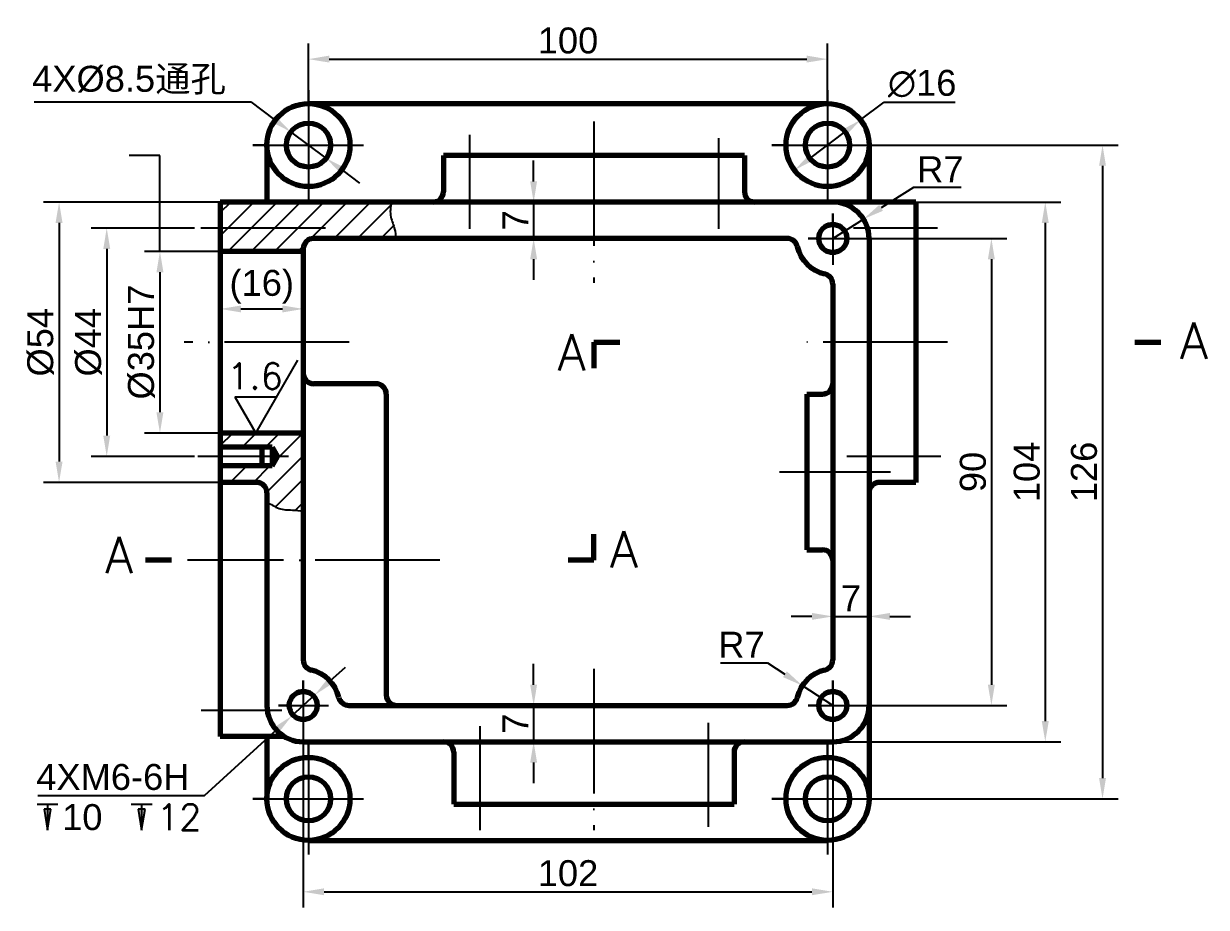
# Model space of a CAD drawing. Header units: centimetres. Extents: x 2456 to 3177, y 1186 to 1623.
# Drawn here: x 2472.9 to 2700.8, y 1185.9 to 1356.2 of the extents above; entities that cross this region are included whole.
import ezdxf

# ---------------------------------------------------------------- set-up
doc = ezdxf.new("R2010")
doc.units = ezdxf.units.CM
doc.header["$PDMODE"] = 35
doc.linetypes.add('ACAD_ISO04W100', pattern=[30, 24, -3, 0, -3])
doc.layers.get('Defpoints').update_dxf_attribs({"color": 250})
for name, color, linetype, lineweight in [('文字', 250, 'Continuous', 25), ('標註', 250, 'Continuous', 25), ('粗實線', 250, 'Continuous', 70), ('細實線', 250, 'Continuous', 25), ('點畫線', 250, 'ACAD_ISO04W100', 25)]:
    doc.layers.add(name, color=color, linetype=linetype, lineweight=lineweight)
doc.styles.get("Standard").update_dxf_attribs({"font": 'arial.ttf'})
doc.styles.add('字母和数字样式', font='txt.shx', dxfattribs={"height": 5})
doc.dimstyles.new('工程标注样式', dxfattribs={"dimtxt": 5, "dimasz": 4, "dimexe": 3, "dimexo": 0, "dimgap": 1, "dimtad": 1, "dimtoh": 1, "dimdec": 1, "dimdsep": 46, "dimtxsty": 'Standard', "dimcen": 2.5, "dimadec": 0, "dimazin": 0, "dimtfac": 1, "dimtdec": 1, "dimtmove": 0, "dimatfit": 3, "dimldrblk": 'NONE', "dimfxl": 1, "dimarcsym": 0})
doc.dimstyles.new('工程标注样式$0', dxfattribs={"dimtxt": 5, "dimasz": 4, "dimexe": 3, "dimexo": 0, "dimgap": 1, "dimtad": 1, "dimdec": 1, "dimdsep": 46, "dimtxsty": 'Standard', "dimcen": 2.5, "dimadec": 0, "dimazin": 0, "dimtfac": 1, "dimtdec": 1, "dimtmove": 0, "dimatfit": 3, "dimldrblk": 'NONE', "dimfxl": 1, "dimarcsym": 0})
doc.dimstyles.new('平内径向标注样式', dxfattribs={"dimtxt": 5, "dimasz": 4, "dimexe": 3, "dimexo": 0, "dimgap": 1, "dimtad": 1, "dimtoh": 1, "dimdec": 1, "dimdsep": 46, "dimtxsty": 'Standard', "dimcen": 2.5, "dimadec": 1, "dimazin": 2, "dimtfac": 1, "dimtdec": 1, "dimtofl": 0, "dimtmove": 0, "dimatfit": 2, "dimldrblk": 'NONE', "dimfxl": 1, "dimarcsym": 0})

# ---------------------------------------------------------------- blocks, each defined once
blk = doc.blocks.new('*D128')
at = {"layer": 'Defpoints', "color": 0, "transparency": 16777216}
for p in [(2633.65, 1314.82), (2633.65, 1224.82), (2659.36, 1224.82)]:
    blk.add_point(p, dxfattribs=at)
at = {"layer": '標註', "color": 0, "lineweight": -2, "transparency": 16777216}
for p, q in [((2633.65, 1314.82), (2662.36, 1314.82)), ((2659.36, 1310.82), (2659.36, 1228.82)), ((2633.65, 1224.82), (2662.36, 1224.82))]:
    blk.add_line(p, q, dxfattribs=at)
at = {"layer": '標註', "color": 0, "transparency": 16777216}
for points in [[(2658.69, 1310.82), (2660.02, 1310.82), (2659.36, 1314.82)], [(2658.69, 1228.82), (2660.02, 1228.82), (2659.36, 1224.82)]]:
    blk.add_solid(points, dxfattribs=at)
at = {"layer": '標註', "color": 0, "transparency": 16777216, "insert": (2655.81, 1269.82), "char_height": 5, "attachment_point": 5, "rotation": 90}
blk.add_mtext('90', dxfattribs=at)
blk = doc.blocks.new('_None')
blk = doc.blocks.new('*D78')
at = {"layer": 'Defpoints', "color": 0, "transparency": 16777216}
for p in [(2644.8, 1321.82), (2628.8, 1217.82), (2669.74, 1217.82)]:
    blk.add_point(p, dxfattribs=at)
at = {"layer": '標註', "color": 0, "lineweight": -2, "transparency": 16777216}
for p, q in [((2644.8, 1321.82), (2672.74, 1321.82)), ((2669.74, 1317.82), (2669.74, 1221.82)), ((2628.8, 1217.82), (2672.74, 1217.82))]:
    blk.add_line(p, q, dxfattribs=at)
at = {"layer": '標註', "color": 0, "transparency": 16777216}
for points in [[(2669.07, 1317.82), (2670.41, 1317.82), (2669.74, 1321.82)], [(2669.07, 1221.82), (2670.41, 1221.82), (2669.74, 1217.82)]]:
    blk.add_solid(points, dxfattribs=at)
at = {"layer": '標註', "color": 0, "transparency": 16777216, "insert": (2666.19, 1269.82), "char_height": 5, "attachment_point": 5, "rotation": 90}
blk.add_mtext('104', dxfattribs=at)
blk = doc.blocks.new('*D79')
at = {"layer": 'Defpoints', "color": 0, "transparency": 16777216}
for p in [(2638.39, 1332.82), (2638.39, 1206.82), (2680.77, 1206.82)]:
    blk.add_point(p, dxfattribs=at)
at = {"layer": '標註', "color": 0, "lineweight": -2, "transparency": 16777216}
for p, q in [((2638.39, 1332.82), (2683.77, 1332.82)), ((2680.77, 1328.82), (2680.77, 1210.82)), ((2638.39, 1206.82), (2683.77, 1206.82))]:
    blk.add_line(p, q, dxfattribs=at)
at = {"layer": '標註', "color": 0, "transparency": 16777216}
for points in [[(2680.1, 1328.82), (2681.43, 1328.82), (2680.77, 1332.82)], [(2680.1, 1210.82), (2681.43, 1210.82), (2680.77, 1206.82)]]:
    blk.add_solid(points, dxfattribs=at)
at = {"layer": '標註', "color": 0, "transparency": 16777216, "insert": (2677.22, 1269.82), "char_height": 5, "attachment_point": 5, "rotation": 90}
blk.add_mtext('126', dxfattribs=at)
blk = doc.blocks.new('*D80')
at = {"layer": 'Defpoints', "color": 0, "transparency": 16777216}
for p in [(2627.8, 1349.38), (2527.8, 1343.41), (2627.8, 1343.41)]:
    blk.add_point(p, dxfattribs=at)
at = {"layer": '標註', "color": 0, "lineweight": -2, "transparency": 16777216}
for p, q in [((2527.8, 1343.41), (2527.8, 1352.38)), ((2627.8, 1343.41), (2627.8, 1352.38)), ((2531.8, 1349.38), (2623.8, 1349.38))]:
    blk.add_line(p, q, dxfattribs=at)
at = {"layer": '標註', "color": 0, "transparency": 16777216}
for points in [[(2531.8, 1350.05), (2531.8, 1348.72), (2527.8, 1349.38)], [(2623.8, 1350.05), (2623.8, 1348.72), (2627.8, 1349.38)]]:
    blk.add_solid(points, dxfattribs=at)
at = {"layer": '標註', "color": 0, "transparency": 16777216, "insert": (2577.8, 1352.94), "char_height": 5, "attachment_point": 5}
blk.add_mtext('100', dxfattribs=at)
blk = doc.blocks.new('*D81')
at = {"layer": 'Defpoints', "color": 0, "transparency": 16777216}
for p in [(2526.8, 1219.73), (2628.8, 1219.73), (2628.8, 1188.91)]:
    blk.add_point(p, dxfattribs=at)
at = {"layer": '標註', "color": 0, "lineweight": -2, "transparency": 16777216}
for p, q in [((2526.8, 1219.73), (2526.8, 1185.91)), ((2628.8, 1219.73), (2628.8, 1185.91)), ((2530.8, 1188.91), (2624.8, 1188.91))]:
    blk.add_line(p, q, dxfattribs=at)
at = {"layer": '標註', "color": 0, "transparency": 16777216}
for points in [[(2530.8, 1189.58), (2530.8, 1188.25), (2526.8, 1188.91)], [(2624.8, 1189.58), (2624.8, 1188.25), (2628.8, 1188.91)]]:
    blk.add_solid(points, dxfattribs=at)
at = {"layer": '標註', "color": 0, "transparency": 16777216, "insert": (2577.8, 1192.47), "char_height": 5, "attachment_point": 5}
blk.add_mtext('102', dxfattribs=at)
blk = doc.blocks.new('*D82')
at = {"layer": 'Defpoints', "color": 0, "transparency": 16777216}
for p in [(2510.8, 1312.32), (2499.19, 1277.32), (2510.8, 1277.32)]:
    blk.add_point(p, dxfattribs=at)
at = {"layer": '標註', "color": 0, "lineweight": -2, "transparency": 16777216}
for p, q in [((2510.8, 1312.32), (2496.19, 1312.32)), ((2499.19, 1308.32), (2499.19, 1281.32)), ((2510.8, 1277.32), (2496.19, 1277.32))]:
    blk.add_line(p, q, dxfattribs=at)
at = {"layer": '標註', "color": 0, "transparency": 16777216}
for points in [[(2498.52, 1308.32), (2499.86, 1308.32), (2499.19, 1312.32)], [(2498.52, 1281.32), (2499.86, 1281.32), (2499.19, 1277.32)]]:
    blk.add_solid(points, dxfattribs=at)
at = {"layer": '標註', "color": 0, "transparency": 16777216, "insert": (2495.63, 1294.85), "char_height": 5, "attachment_point": 5, "rotation": 90}
blk.add_mtext('%%c35H7', dxfattribs=at)
blk = doc.blocks.new('*D83')
at = {"layer": 'Defpoints', "color": 0, "transparency": 16777216}
for p in [(2505.82, 1316.82), (2488.94, 1272.82), (2505.82, 1272.82)]:
    blk.add_point(p, dxfattribs=at)
at = {"layer": '標註', "color": 0, "lineweight": -2, "transparency": 16777216}
for p, q in [((2505.82, 1316.82), (2485.94, 1316.82)), ((2488.94, 1312.82), (2488.94, 1276.82)), ((2505.82, 1272.82), (2485.94, 1272.82))]:
    blk.add_line(p, q, dxfattribs=at)
at = {"layer": '標註', "color": 0, "transparency": 16777216}
for points in [[(2488.28, 1312.82), (2489.61, 1312.82), (2488.94, 1316.82)], [(2488.28, 1276.82), (2489.61, 1276.82), (2488.94, 1272.82)]]:
    blk.add_solid(points, dxfattribs=at)
at = {"layer": '標註', "color": 0, "transparency": 16777216, "insert": (2485.44, 1294.82), "char_height": 5, "attachment_point": 5, "rotation": 90}
blk.add_mtext('%%c44', dxfattribs=at)
blk = doc.blocks.new('*D84')
at = {"layer": 'Defpoints', "color": 0, "transparency": 16777216}
for p in [(2510.8, 1321.82), (2479.76, 1267.82), (2510.8, 1267.82)]:
    blk.add_point(p, dxfattribs=at)
at = {"layer": '標註', "color": 0, "lineweight": -2, "transparency": 16777216}
for p, q in [((2510.8, 1321.82), (2476.76, 1321.82)), ((2479.76, 1317.82), (2479.76, 1271.82)), ((2510.8, 1267.82), (2476.76, 1267.82))]:
    blk.add_line(p, q, dxfattribs=at)
at = {"layer": '標註', "color": 0, "transparency": 16777216}
for points in [[(2479.09, 1317.82), (2480.43, 1317.82), (2479.76, 1321.82)], [(2479.09, 1271.82), (2480.43, 1271.82), (2479.76, 1267.82)]]:
    blk.add_solid(points, dxfattribs=at)
at = {"layer": '標註', "color": 0, "transparency": 16777216, "insert": (2476.22, 1294.82), "char_height": 5, "attachment_point": 5, "rotation": 90}
blk.add_mtext('%%c54', dxfattribs=at)
blk = doc.blocks.new('*D85')
at = {"layer": 'Defpoints', "color": 0, "transparency": 16777216}
for p in [(2524.39, 1335.36), (2531.21, 1330.28)]:
    blk.add_point(p, dxfattribs=at)
at = {"layer": '標註', "color": 0, "lineweight": -2, "transparency": 16777216}
for p, q in [((2474.95, 1341.12), (2516.67, 1341.12)), ((2516.67, 1341.12), (2521.19, 1337.75)), ((2531.21, 1330.28), (2524.39, 1335.36)), ((2534.42, 1327.89), (2537.62, 1325.5))]:
    blk.add_line(p, q, dxfattribs=at)
at = {"layer": '標註', "color": 0, "transparency": 16777216}
for points in [[(2521.59, 1338.29), (2520.79, 1337.22), (2524.39, 1335.36)], [(2534.81, 1328.42), (2534.02, 1327.35), (2531.21, 1330.28)]]:
    blk.add_solid(points, dxfattribs=at)
at = {"layer": '標註', "color": 0, "transparency": 16777216, "insert": (2493.24, 1345.32), "char_height": 5, "attachment_point": 5}
blk.add_mtext('4X%%c8.5{\\fFangSong_GB2312|b0|i0|c134|p49;通孔}', dxfattribs=at)
blk = doc.blocks.new('*D86')
at = {"layer": 'Defpoints', "color": 0, "transparency": 16777216}
for p in [(2634.17, 1337.66), (2621.43, 1327.98)]:
    blk.add_point(p, dxfattribs=at)
at = {"layer": '標註', "color": 0, "lineweight": -2, "transparency": 16777216}
for p, q in [((2634.17, 1337.66), (2638.69, 1341.1)), ((2638.69, 1341.1), (2652.38, 1341.1)), ((2624.62, 1330.4), (2630.99, 1335.24))]:
    blk.add_line(p, q, dxfattribs=at)
at = {"layer": '標註', "color": 0, "transparency": 16777216}
for points in [[(2630.58, 1335.77), (2631.39, 1334.71), (2634.17, 1337.66)], [(2624.21, 1330.93), (2625.02, 1329.87), (2621.43, 1327.98)]]:
    blk.add_solid(points, dxfattribs=at)
at = {"layer": '標註', "color": 0, "transparency": 16777216, "insert": (2646.03, 1344.65), "char_height": 5, "attachment_point": 5}
blk.add_mtext('∅16', dxfattribs=at)
blk = doc.blocks.new('*D68')
at = {"layer": 'Defpoints', "color": 0, "transparency": 16777216}
for p in [(2571.18, 1321.82), (2571.18, 1314.82), (2571.18, 1314.82)]:
    blk.add_point(p, dxfattribs=at)
at = {"layer": '標註', "color": 0, "lineweight": -2, "transparency": 16777216}
for p, q in [((2571.18, 1325.82), (2571.18, 1329.82)), ((2571.18, 1321.82), (2568.18, 1321.82)), ((2571.18, 1321.82), (2571.18, 1314.82)), ((2571.18, 1314.82), (2568.18, 1314.82)), ((2571.18, 1310.82), (2571.18, 1306.82))]:
    blk.add_line(p, q, dxfattribs=at)
at = {"layer": '標註', "color": 0, "transparency": 16777216}
for points in [[(2570.51, 1325.82), (2571.84, 1325.82), (2571.18, 1321.82)], [(2570.51, 1310.82), (2571.84, 1310.82), (2571.18, 1314.82)]]:
    blk.add_solid(points, dxfattribs=at)
at = {"layer": '標註', "color": 0, "transparency": 16777216, "insert": (2567.68, 1318.32), "char_height": 5, "attachment_point": 5, "rotation": 90}
blk.add_mtext('7', dxfattribs=at)
blk = doc.blocks.new('*D69')
at = {"layer": 'Defpoints', "color": 0, "transparency": 16777216}
for p in [(2571.18, 1224.82), (2571.18, 1217.82), (2571.18, 1217.82)]:
    blk.add_point(p, dxfattribs=at)
at = {"layer": '標註', "color": 0, "lineweight": -2, "transparency": 16777216}
for p, q in [((2571.18, 1228.82), (2571.18, 1232.82)), ((2571.18, 1224.82), (2568.18, 1224.82)), ((2571.18, 1224.82), (2571.18, 1217.82)), ((2571.18, 1217.82), (2568.18, 1217.82)), ((2571.18, 1213.82), (2571.18, 1209.82))]:
    blk.add_line(p, q, dxfattribs=at)
at = {"layer": '標註', "color": 0, "transparency": 16777216}
for points in [[(2570.51, 1228.82), (2571.84, 1228.82), (2571.18, 1224.82)], [(2570.51, 1213.82), (2571.84, 1213.82), (2571.18, 1217.82)]]:
    blk.add_solid(points, dxfattribs=at)
at = {"layer": '標註', "color": 0, "transparency": 16777216, "insert": (2567.68, 1221.32), "char_height": 5, "attachment_point": 5, "rotation": 90}
blk.add_mtext('7', dxfattribs=at)
blk = doc.blocks.new('*D87')
at = {"layer": 'Defpoints', "color": 0, "transparency": 16777216}
for p in [(2529.02, 1226.84), (2524.59, 1222.8)]:
    blk.add_point(p, dxfattribs=at)
at = {"layer": '標註', "color": 0, "lineweight": -2, "transparency": 16777216}
for p, q in [((2531.97, 1229.54), (2534.93, 1232.23)), ((2529.02, 1226.84), (2524.59, 1222.8)), ((2507.78, 1207.46), (2521.63, 1220.1)), ((2475.69, 1207.46), (2507.78, 1207.46))]:
    blk.add_line(p, q, dxfattribs=at)
at = {"layer": '標註', "color": 0, "transparency": 16777216}
for points in [[(2531.52, 1230.03), (2532.42, 1229.05), (2529.02, 1226.84)], [(2521.18, 1220.59), (2522.08, 1219.61), (2524.59, 1222.8)]]:
    blk.add_solid(points, dxfattribs=at)
at = {"layer": '標註', "color": 0, "transparency": 16777216, "insert": (2490.12, 1211.01), "char_height": 5, "attachment_point": 5}
blk.add_mtext('4XM6-6H', dxfattribs=at)
blk = doc.blocks.new('孔深符号')
at = {"layer": '標註'}
for p, q in [((-2, 5), (2, 5)), ((0, 5), (0, 0)), ((0.65, 4), (-0.65, 4)), ((-0.65, 4), (0, 0)), ((0, 0), (0.65, 4))]:
    blk.add_line(p, q, dxfattribs=at)
blk.add_solid([(-0.65, 4), (0.65, 4), (0, 0)], dxfattribs=at)
blk = doc.blocks.new('*D88')
at = {"layer": 'Defpoints', "color": 0, "transparency": 16777216}
for p in [(2634.72, 1318.56), (2628.8, 1314.82)]:
    blk.add_point(p, dxfattribs=at)
at = {"layer": '標註', "color": 0, "lineweight": -2, "transparency": 16777216}
for p, q in [((2644.35, 1324.66), (2638.1, 1320.7)), ((2653.55, 1324.66), (2644.35, 1324.66)), ((2628.8, 1314.82), (2634.72, 1318.56))]:
    blk.add_line(p, q, dxfattribs=at)
at = {"layer": '標註', "color": 0, "transparency": 16777216}
blk.add_solid([(2637.74, 1321.27), (2638.45, 1320.14), (2634.72, 1318.56)], dxfattribs=at)
at = {"layer": '標註', "color": 0, "transparency": 16777216, "insert": (2649.52, 1328.16), "char_height": 5, "attachment_point": 5}
blk.add_mtext('R7', dxfattribs=at)
blk = doc.blocks.new('*D70')
at = {"layer": 'Defpoints', "color": 0, "transparency": 16777216}
for p in [(2628.8, 1241.98), (2635.8, 1241.98), (2635.8, 1241.98)]:
    blk.add_point(p, dxfattribs=at)
at = {"layer": '標註', "color": 0, "lineweight": -2, "transparency": 16777216}
for p, q in [((2628.8, 1241.98), (2628.8, 1244.98)), ((2635.8, 1241.98), (2635.8, 1244.98)), ((2624.8, 1241.98), (2620.8, 1241.98)), ((2628.8, 1241.98), (2635.8, 1241.98)), ((2639.8, 1241.98), (2643.8, 1241.98))]:
    blk.add_line(p, q, dxfattribs=at)
at = {"layer": '標註', "color": 0, "transparency": 16777216}
for points in [[(2624.8, 1242.65), (2624.8, 1241.32), (2628.8, 1241.98)], [(2639.8, 1242.65), (2639.8, 1241.32), (2635.8, 1241.98)]]:
    blk.add_solid(points, dxfattribs=at)
at = {"layer": '標註', "color": 0, "transparency": 16777216, "insert": (2632.3, 1245.48), "char_height": 5, "attachment_point": 5}
blk.add_mtext('7', dxfattribs=at)
blk = doc.blocks.new('*D89')
at = {"layer": 'Defpoints', "color": 0, "transparency": 16777216}
for p in [(2510.8, 1301.24), (2526.8, 1301.24), (2526.8, 1301.24)]:
    blk.add_point(p, dxfattribs=at)
at = {"layer": '標註', "color": 0, "lineweight": -2, "transparency": 16777216}
for p, q in [((2510.8, 1301.24), (2510.8, 1304.24)), ((2526.8, 1301.24), (2526.8, 1304.24)), ((2514.8, 1301.24), (2522.8, 1301.24))]:
    blk.add_line(p, q, dxfattribs=at)
at = {"layer": '標註', "color": 0, "transparency": 16777216}
for points in [[(2514.8, 1301.9), (2514.8, 1300.57), (2510.8, 1301.24)], [(2522.8, 1301.9), (2522.8, 1300.57), (2526.8, 1301.24)]]:
    blk.add_solid(points, dxfattribs=at)
at = {"layer": '標註', "color": 0, "transparency": 16777216, "insert": (2518.8, 1305.51), "char_height": 5, "attachment_point": 5}
blk.add_mtext('(16)', dxfattribs=at)
blk = doc.blocks.new('加工面粗糙度')
at = {"layer": '細實線'}
for p, q in [((0, 0), (8.1, 14.03)), ((-4.05, 7.01), (0, 0)), ((-4.05, 7.01), (4.05, 7.01))]:
    blk.add_line(p, q, dxfattribs=at)
at = {"layer": '文字', "style": '字母和数字样式'}
blk.add_attdef('RA', (-5.5, 8.47), '', height=5, dxfattribs=at)
blk = doc.blocks.new('*D90')
at = {"layer": 'Defpoints', "color": 0, "transparency": 16777216}
for p in [(2622.94, 1228.65), (2628.8, 1224.82)]:
    blk.add_point(p, dxfattribs=at)
at = {"layer": '標註', "color": 0, "lineweight": -2, "transparency": 16777216}
for p, q in [((2607.18, 1233.03), (2616.25, 1233.03)), ((2616.25, 1233.03), (2619.59, 1230.84)), ((2628.8, 1224.82), (2622.94, 1228.65))]:
    blk.add_line(p, q, dxfattribs=at)
at = {"layer": '標註', "color": 0, "transparency": 16777216}
blk.add_solid([(2619.96, 1231.4), (2619.23, 1230.28), (2622.94, 1228.65)], dxfattribs=at)
at = {"layer": '標註', "color": 0, "transparency": 16777216, "insert": (2611.22, 1236.53), "char_height": 5, "attachment_point": 5}
blk.add_mtext('R7', dxfattribs=at)

msp = doc.modelspace()

# ---------------------------------------------------------------- hatches: boundary and pattern name
at = {"layer": '細實線'}
h = msp.add_hatch(dxfattribs=at)
h.set_pattern_fill('ANSI31', color=256, style=0)
h.set_pattern_definition([(45, (2365.314, 1080.0234), (-2.245064, 2.245064), [])])
edge = h.paths.add_edge_path()
edge.add_line((2528.8, 1314.82), (2544.58, 1314.82))
edge.add_spline(control_points=[(2544.58, 1314.82), (2544.59, 1315.44), (2544.48, 1316.83), (2543.4, 1319.07), (2543.58, 1320.84), (2543.78, 1321.82)], knot_values=[1.387941, 1.387941, 1.387941, 1.387941, 3.245445, 5.642215, 8.564824, 8.564824, 8.564824, 8.564824], degree=3, periodic=0)
edge.add_line((2543.78, 1321.82), (2510.8, 1321.82))
edge.add_line((2510.8, 1321.82), (2510.8, 1312.32))
edge.add_line((2510.8, 1312.32), (2526.8, 1312.32))
edge.add_line((2526.8, 1312.32), (2526.8, 1312.82))
edge.add_arc((2528.8, 1312.82), 2, 90, 180, ccw=False)
edge = h.paths.add_edge_path()
edge.add_line((2526.8, 1277.32), (2510.8, 1277.32))
edge.add_line((2510.8, 1277.32), (2510.8, 1274.82))
edge.add_line((2510.8, 1274.82), (2518.8, 1274.82))
edge.add_line((2518.8, 1274.82), (2518.8, 1274.62))
edge.add_line((2518.8, 1274.62), (2520.8, 1274.62))
edge.add_line((2520.8, 1274.62), (2521.84, 1272.82))
edge.add_line((2521.84, 1272.82), (2520.8, 1271.02))
edge.add_line((2520.8, 1271.02), (2518.8, 1271.02))
edge.add_line((2518.8, 1271.02), (2518.8, 1270.82))
edge.add_line((2518.8, 1270.82), (2510.8, 1270.82))
edge.add_line((2510.8, 1270.82), (2510.8, 1267.82))
edge.add_line((2510.8, 1267.82), (2517.8, 1267.82))
edge.add_arc((2517.8, 1265.82), 2, 0, 90, ccw=False)
edge.add_line((2519.8, 1265.82), (2519.8, 1263.95))
edge.add_spline(control_points=[(2519.8, 1263.95), (2520.59, 1263.64), (2522.06, 1262.52), (2524.55, 1262.52), (2526.11, 1262.38), (2526.8, 1262.31)], knot_values=[3.805988, 3.805988, 3.805988, 3.805988, 6.390224, 8.973868, 11.075459, 11.075459, 11.075459, 11.075459], degree=3, periodic=0)
edge.add_line((2526.8, 1262.31), (2526.8, 1277.32))
h.paths.add_polyline_path([(2518.8, 1274.82), (2510.8, 1274.82), (2510.8, 1274.62), (2518.8, 1274.62)], flags=17)
h.paths.add_polyline_path([(2518.8, 1271.02), (2510.8, 1271.02), (2510.8, 1270.82), (2518.8, 1270.82)], flags=17)

# ---------------------------------------------------------------- linework, layer by layer
at = {"layer": '粗實線'}
for p, q in [((2527.8, 1340.82), (2627.8, 1340.82)), ((2519.8, 1332.82), (2519.8, 1321.82)), ((2635.8, 1332.82), (2635.8, 1321.82)), ((2611.8, 1330.82), (2553.8, 1330.82)), ((2553.8, 1330.82), (2553.8, 1323.82)), ((2611.8, 1330.82), (2611.8, 1323.82)), ((2510.8, 1321.82), (2510.8, 1218.82)), ((2644.8, 1321.82), (2510.8, 1321.82)), ((2644.8, 1321.82), (2644.8, 1267.82)), ((2620.03, 1314.82), (2528.8, 1314.82)), ((2635.8, 1314.82), (2635.8, 1206.82)), ((2526.8, 1312.32), (2510.8, 1312.32)), ((2526.8, 1312.82), (2526.8, 1233.59)), ((2628.8, 1306.04), (2628.8, 1233.59)), ((2582.8, 1294.82), (2582.8, 1289.82)), ((2582.8, 1294.82), (2587.8, 1294.82)), ((2686.97, 1294.82), (2691.97, 1294.82)), ((2540.8, 1286.82), (2528.8, 1286.82)), ((2542.8, 1284.82), (2542.8, 1226.82)), ((2623.8, 1284.82), (2623.8, 1254.82)), ((2623.8, 1284.82), (2626.8, 1284.82)), ((2526.8, 1277.32), (2510.8, 1277.32)), ((2520.8, 1274.62), (2510.8, 1274.62)), ((2518.8, 1274.82), (2518.8, 1270.82)), ((2520.8, 1274.62), (2520.8, 1271.02)), ((2520.8, 1274.62), (2521.84, 1272.82)), ((2520.8, 1271.02), (2521.84, 1272.82)), ((2520.8, 1271.02), (2510.8, 1271.02)), ((2517.8, 1267.82), (2510.8, 1267.82)), ((2644.8, 1267.82), (2637.8, 1267.82)), ((2519.8, 1265.82), (2519.8, 1224.82)), ((2582.8, 1252.82), (2582.8, 1257.82)), ((2623.8, 1254.82), (2626.8, 1254.82)), ((2501.44, 1252.82), (2496.44, 1252.82)), ((2501.44, 1252.82), (2496.44, 1252.82)), ((2582.8, 1252.82), (2577.8, 1252.82)), ((2535.58, 1224.82), (2620.03, 1224.82)), ((2523.2, 1218.82), (2510.8, 1218.82)), ((2519.8, 1218.82), (2519.8, 1206.82)), ((2526.8, 1217.82), (2628.8, 1217.82)), ((2555.8, 1215.82), (2555.8, 1205.82)), ((2609.8, 1215.82), (2609.8, 1205.82)), ((2555.8, 1205.82), (2609.8, 1205.82)), ((2527.8, 1198.82), (2627.8, 1198.82))]:
    msp.add_line(p, q, dxfattribs=at)
for centre, radius in [((2527.8, 1332.82), 8), ((2627.8, 1332.82), 8), ((2527.8, 1332.82), 4.25), ((2627.8, 1332.82), 4.25), ((2628.8, 1314.82), 2.7), ((2526.8, 1224.82), 2.7), ((2628.8, 1224.82), 2.7), ((2527.8, 1206.82), 8), ((2627.8, 1206.82), 8), ((2527.8, 1206.82), 4.25), ((2627.8, 1206.82), 4.25)]:
    msp.add_circle(centre, radius, dxfattribs=at)
for centre, radius, start, end in [((2551.8, 1323.82), 2, 270, 0), ((2613.8, 1323.82), 2, 180, 270), ((2628.8, 1314.82), 7, 0, 90), ((2528.8, 1312.82), 2, 90, 180), ((2620.03, 1312.82), 2, 12.8396, 90), ((2628.8, 1314.82), 7, 192.8396, 257.1604), ((2626.8, 1306.04), 2, 0, 77.1604), ((2528.8, 1288.82), 2, 180, 270), ((2540.8, 1284.82), 2, 0, 90), ((2626.8, 1286.82), 2, 270, 0), ((2517.8, 1265.82), 2, 0, 90), ((2637.8, 1265.82), 2, 90, 180), ((2626.8, 1252.82), 2, 0, 90), ((2528.8, 1233.59), 2, 180, 257.1604), ((2626.8, 1233.59), 2, 282.8396, 0), ((2526.8, 1224.82), 7, 12.8396, 77.1604), ((2628.8, 1224.82), 7, 102.8396, 167.1604), ((2535.58, 1226.82), 2, 192.8396, 270), ((2544.8, 1226.82), 2, 180, 270), ((2620.03, 1226.82), 2, 270, 347.1604), ((2526.8, 1224.82), 7, 180, 270), ((2628.8, 1224.82), 7, 270, 0), ((2553.8, 1215.82), 2, 0, 90), ((2611.8, 1215.82), 2, 90, 180)]:
    msp.add_arc(centre, radius, start, end, dxfattribs=at)
at = {"layer": '細實線'}
for p, q in [((2518.8, 1274.82), (2510.8, 1274.82)), ((2518.8, 1270.82), (2510.8, 1270.82))]:
    msp.add_line(p, q, dxfattribs=at)
for centre in [(2628.8, 1314.82), (2526.8, 1224.82), (2628.8, 1224.82)]:
    msp.add_arc(centre, 3, 350, 280, dxfattribs=at)
for points, knots in [([(2543.78, 1321.82), (2543.58, 1320.84), (2543.4, 1319.07), (2544.48, 1316.83), (2544.59, 1315.44), (2544.58, 1314.82)], [1.387941, 1.387941, 1.387941, 1.387941, 4.310549, 6.707319, 8.564824, 8.564824, 8.564824, 8.564824]), ([(2519.8, 1263.95), (2520.59, 1263.64), (2522.06, 1262.52), (2524.55, 1262.52), (2526.11, 1262.38), (2526.8, 1262.31)], [3.805988, 3.805988, 3.805988, 3.805988, 6.390224, 8.973868, 11.075459, 11.075459, 11.075459, 11.075459])]:
    msp.add_open_spline(points, degree=3, knots=knots, dxfattribs=at)
at = {"layer": '點畫線'}
for p, q in [((2527.8, 1340.82), (2527.8, 1343.41)), ((2527.8, 1343.41), (2527.8, 1322.1)), ((2627.8, 1340.82), (2627.8, 1343.41)), ((2627.8, 1343.41), (2627.8, 1322.1)), ((2582.8, 1337.38), (2582.8, 1306.3)), ((2519.8, 1332.82), (2517.07, 1332.82)), ((2517.07, 1332.82), (2538.39, 1332.82)), ((2558.8, 1334.79), (2558.8, 1316.66)), ((2606.8, 1334.14), (2606.8, 1316.66)), ((2619.8, 1332.82), (2617.07, 1332.82)), ((2617.07, 1332.82), (2638.39, 1332.82)), ((2628.8, 1317.82), (2628.8, 1319.64)), ((2628.8, 1319.64), (2628.8, 1309.73)), ((2531.08, 1316.82), (2505.82, 1316.82)), ((2625.8, 1314.82), (2624.06, 1314.82)), ((2624.06, 1314.82), (2633.65, 1314.82)), ((2648.98, 1316.82), (2632.79, 1316.82)), ((2535.62, 1294.82), (2503.88, 1294.82)), ((2650.93, 1294.82), (2622.42, 1294.82)), ((2523.96, 1272.82), (2506.47, 1272.82)), ((2649.63, 1272.82), (2631.49, 1272.82)), ((2618.54, 1269.82), (2639.91, 1269.82)), ((2553.11, 1252.82), (2504.52, 1252.82)), ((2582.8, 1231.86), (2582.8, 1200.78)), ((2526.8, 1227.82), (2526.8, 1229.64)), ((2526.8, 1229.64), (2526.8, 1219.73)), ((2628.8, 1227.82), (2628.8, 1229.64)), ((2628.8, 1229.64), (2628.8, 1219.73)), ((2522.66, 1223.82), (2507.11, 1223.82)), ((2523.8, 1224.82), (2522.06, 1224.82)), ((2522.06, 1224.82), (2531.65, 1224.82)), ((2625.8, 1224.82), (2624.06, 1224.82)), ((2624.06, 1224.82), (2633.65, 1224.82)), ((2604.8, 1221.5), (2604.8, 1201.43)), ((2560.8, 1220.85), (2560.8, 1200.78)), ((2527.8, 1214.82), (2527.8, 1217.41)), ((2527.8, 1217.41), (2527.8, 1196.1)), ((2627.8, 1214.82), (2627.8, 1217.41)), ((2627.8, 1217.41), (2627.8, 1196.1)), ((2519.8, 1206.82), (2517.07, 1206.82)), ((2517.07, 1206.82), (2538.39, 1206.82)), ((2619.8, 1206.82), (2617.07, 1206.82)), ((2617.07, 1206.82), (2638.39, 1206.82))]:
    msp.add_line(p, q, dxfattribs=at)

# ---------------------------------------------------------------- block references
at = {"layer": '標註'}
msp.add_blockref('加工面粗糙度', (2517.66, 1277.32), dxfattribs=at).add_auto_attribs({'RA': '1.6'})
for p in [(2477.55, 1200.81), (2495.67, 1200.81)]:
    msp.add_blockref('孔深符号', p, dxfattribs=at)

# ---------------------------------------------------------------- texts
at = {"layer": '文字', "style": '字母和数字样式'}
for p in [(2575.81, 1289.39), (2695.67, 1291.62), (2585.87, 1251.42), (2488.63, 1250.3)]:
    msp.add_text('A', height=7, dxfattribs=at).set_placement(p)
at = {"layer": '標註'}
msp.add_text('10', height=5, dxfattribs=at).set_placement((2480.35, 1200.81))
at = {"layer": '標註', "style": '字母和数字样式'}
msp.add_text('12', height=5, dxfattribs=at).set_placement((2498.61, 1200.81))

# ---------------------------------------------------------------- dimensions: what is measured, and where the dimension line sits
at = {"layer": '標註'}
for base, p1, p2, picture, middle in [((2627.8, 1349.38), (2527.8, 1343.41), (2627.8, 1343.41), '*D80', (2577.8, 1352.94)), ((2635.8, 1241.98), (2628.8, 1241.98), (2635.8, 1241.98), '*D70', (2632.3, 1245.48)), ((2628.8, 1188.91), (2526.8, 1219.73), (2628.8, 1219.73), '*D81', (2577.8, 1192.47))]:
    dim = msp.add_linear_dim(base=base, p1=p1, p2=p2, dimstyle='工程标注样式$0', dxfattribs=at)
    dim.commit()
    dim.dimension.update_dxf_attribs({"geometry": picture, "text_midpoint": middle})
for p1, p2, text, picture, middle in [((2531.21, 1330.28), (2524.39, 1335.36), '4X%%c8.5{\\fFangSong_GB2312|b0|i0|c134|p49;通孔}', '*D85', (2493.24, 1341.12)), ((2529.02, 1226.84), (2524.59, 1222.8), '4XM6-6H', '*D87', (2490.12, 1207.46))]:
    dim = msp.add_diameter_dim_2p(p1=p1, p2=p2, text=text, dimstyle='工程标注样式', dxfattribs=at)
    dim.commit()
    dim.dimension.update_dxf_attribs({"geometry": picture, "text_midpoint": middle, "dimtype": 163})
dim = msp.add_diameter_dim_2p(p1=(2621.43, 1327.98), p2=(2634.17, 1337.66), dimstyle='平内径向标注样式', dxfattribs=at)
dim.commit()
dim.dimension.update_dxf_attribs({"geometry": '*D86', "text_midpoint": (2646.03, 1341.1), "dimtype": 163})
for base, p1, p2, picture, middle in [((2680.77, 1206.82), (2638.39, 1332.82), (2638.39, 1206.82), '*D79', (2677.22, 1269.82)), ((2571.18, 1314.82), (2571.18, 1321.82), (2571.18, 1314.82), '*D68', (2567.68, 1318.32)), ((2669.74, 1217.82), (2644.8, 1321.82), (2628.8, 1217.82), '*D78', (2666.19, 1269.82)), ((2659.36, 1224.82), (2633.65, 1314.82), (2633.65, 1224.82), '*D128', (2655.81, 1269.82)), ((2571.18, 1217.82), (2571.18, 1224.82), (2571.18, 1217.82), '*D69', (2567.68, 1221.32))]:
    dim = msp.add_linear_dim(base=base, p1=p1, p2=p2, angle=90, dimstyle='工程标注样式$0', dxfattribs=at)
    dim.commit()
    dim.dimension.update_dxf_attribs({"geometry": picture, "text_midpoint": middle})
dim = msp.add_radius_dim(center=(2628.8, 1314.82), mpoint=(2634.72, 1318.56), dimstyle='工程标注样式', dxfattribs=at)
dim.commit()
dim.dimension.update_dxf_attribs({"geometry": '*D88', "text_midpoint": (2649.52, 1324.66), "dimtype": 164})
for base, p1, p2, text, picture, middle in [((2479.76, 1267.82), (2510.8, 1321.82), (2510.8, 1267.82), '%%c54', '*D84', (2476.22, 1294.82)), ((2488.94, 1272.82), (2505.82, 1316.82), (2505.82, 1272.82), '%%c44', '*D83', (2485.44, 1294.82))]:
    dim = msp.add_linear_dim(base=base, p1=p1, p2=p2, angle=90, text=text, dimstyle='工程标注样式$0', dxfattribs=at)
    dim.commit()
    dim.dimension.update_dxf_attribs({"geometry": picture, "text_midpoint": middle})
dim = msp.add_linear_dim(base=(2499.19, 1277.32), p1=(2510.8, 1312.32), p2=(2510.8, 1277.32), angle=90, text='%%c35H7', dimstyle='工程标注样式$0', dxfattribs=at)
dim.commit()
dim.dimension.update_dxf_attribs({"geometry": '*D82', "text_midpoint": (2499.19, 1294.85), "dimtype": 160})
dim = msp.add_linear_dim(base=(2526.8, 1301.24), p1=(2510.8, 1301.24), p2=(2526.8, 1301.24), text='(16)', dimstyle='工程标注样式$0', dxfattribs=at)
dim.commit()
dim.dimension.update_dxf_attribs({"geometry": '*D89', "text_midpoint": (2518.8, 1305.51)})
dim = msp.add_radius_dim(center=(2628.8, 1224.82), mpoint=(2622.94, 1228.65), dimstyle='工程标注样式', dxfattribs=at)
dim.commit()
dim.dimension.update_dxf_attribs({"geometry": '*D90', "text_midpoint": (2611.22, 1236.53)})

# ---------------------------------------------------------------- leaders
msp.add_leader([(2499.19, 1312.32), (2499.19, 1330.78), (2493.26, 1330.78)], dimstyle='工程标注样式', override={"dimgap": 1, "dimtad": 0}, dxfattribs=at)

doc.saveas('drawing.dxf')
